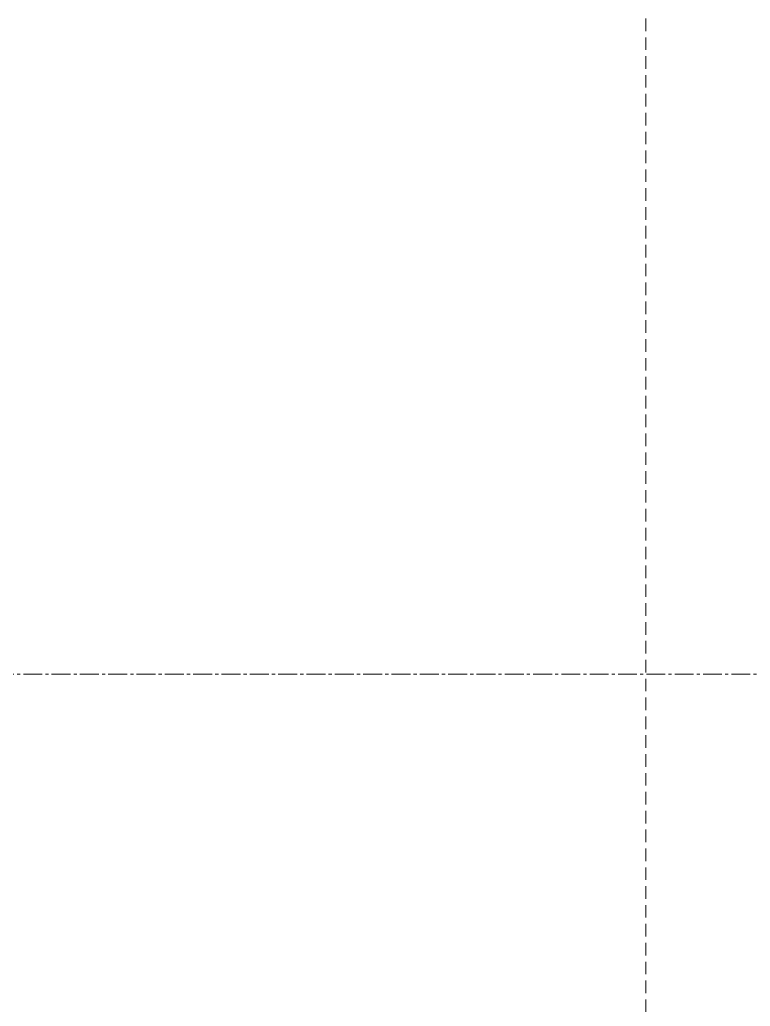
# Model space of a CAD drawing. Header units: millimetres. Extents: x 470010 to 1231400, y -134005 to 421770.
# Drawn here: x 673289 to 674026, y -23747 to -22750 of the extents above; entities that cross this region are included whole.
import ezdxf
from ezdxf.enums import TextEntityAlignment as Align

# ---------------------------------------------------------------- set-up
doc = ezdxf.new("R2010")
doc.units = ezdxf.units.MM
doc.linetypes.add('CENTER2', pattern=[28.575, 19.05, -3.175, 3.175, -3.175])
doc.linetypes.add('DASHED', pattern=[19.05, 12.7, -6.35])
doc.layers.get('Defpoints').update_dxf_attribs({"color": 140})
doc.layers.add('АР_Разрезы марка', color=7, linetype='Continuous', lineweight=13)
doc.layers.add('РД_Оси_100', color=7, linetype='Continuous', lineweight=0, true_color=0x525252)
doc.styles.add('style1', font='ARIALN.TTF')

# ---------------------------------------------------------------- blocks, each defined once
blk = doc.blocks.new('СОШ_2200_АР_ОСИ_М100_28.05.24')
at = {"layer": 'РД_Оси_100', "color": 251, "linetype": 'CENTER2', "true_color": 0x636466}
blk.add_lwpolyline([(119910, 70200), (-5954.958, 70200)], dxfattribs=at)
blk = doc.blocks.new('A$C9108343f')
at = {"layer": 'АР_Разрезы марка', "color": 18, "linetype": 'DASHED', "lineweight": 15, "true_color": 0x000000}
blk.add_line((8201.91, 113945.61), (8201.91, 73848.77), dxfattribs=at)
at = {"layer": 'РД_Оси_100'}
blk.add_blockref('СОШ_2200_АР_ОСИ_М100_28.05.24', (7154.96, 6755), dxfattribs=at)
at = {"layer": 'Defpoints', "color": 18, "true_color": 0x000000, "style": 'style1'}
for p in [(143949.34, 316089.12), (143974.98, 281639.5), (143890.4, 273244.71), (143839.99, 264276.81), (143967.75, 254892.38), (12251.96, 104178.14), (12382.58, 96023.14)]:
    blk.add_attdef('АР-ПОМЕЩЕНИЕ:НАИМЕНОВАНИЕ', text='', height=100, dxfattribs=at).set_placement(p, align=Align.MIDDLE)
at = {"layer": 'Defpoints', "color": 18, "true_color": 0x000000, "style": 'style1', "flags": 8}
for p in [(143951.3, 279099.09), (143848.34, 269251.11), (143875.33, 260094.25), (144049.74, 250824.7), (163419.28, 238153.36), (155897.46, 237965.97), (183037.2, 237965.97), (143342.94, 237876.19)]:
    blk.add_attdef('АР-ПОМЕЩЕНИЕ:НАИМЕНОВАНИЕ', text='', height=100, dxfattribs=at).set_placement(p, align=Align.MIDDLE)

msp = doc.modelspace()

# ---------------------------------------------------------------- block references
msp.add_blockref('A$C9108343f', (665718.612, -100366.242))
at = {"layer": 'РД_Оси_100'}
msp.add_blockref('СОШ_2200_АР_ОСИ_М100_28.05.24', (672873.57, -93611.242), dxfattribs=at)

doc.saveas('drawing.dxf')
